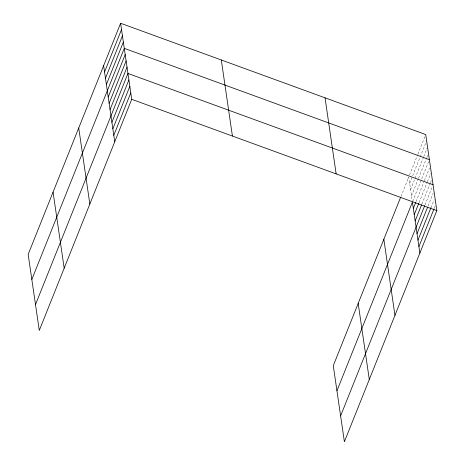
<?xml version="1.0" encoding="UTF-8"?>
<svg xmlns="http://www.w3.org/2000/svg" width="465" height="465" viewBox="0 0 465 465"><rect width="100%" height="100%" fill="white"/><g stroke="black" fill="none" stroke-linecap="round" stroke-linejoin="round"><path stroke-width="0.35" stroke-dasharray="2.33 1.74" d="M400.975 196.422L408.741 177.008L412.205 200.717M409.549 174.985L417.634 154.769M417.907 154.095L425.452 135.228M409.659 183.286L412.356 176.543M412.624 175.869L426.638 140.831M410.578 189.557L423.51 157.211M423.784 156.536L427.289 147.777M411.49 195.835L418.233 178.984M418.5 178.316L426.585 158.1M426.858 157.426L428.474 153.38M412.682 201.432L428.579 161.675M416.024 201.647L424.109 181.431M424.376 180.757L429.497 167.952M419.093 202.531L427.178 182.315M427.451 181.641L430.683 173.555M421.9 204.089L430.253 183.198M430.526 182.524L431.334 180.501M424.969 204.972L432.52 186.105M428.073 206.047L433.194 193.242M430.904 207.797L434.141 199.712M434.275 208.198L435.35 205.501"/><path stroke-width="0.7" d="M120.609 23.25L28.162 254.384L39.281 330.446L131.723 99.312L120.609 23.25L425.719 134.554L436.838 210.616L344.391 441.75L333.277 365.688L400.441 197.765M104.544 71.976L121.528 29.527M105.462 78.254L122.446 35.799M106.38 84.531L123.359 42.077M31.829 279.482L124.277 48.348L429.387 159.658M108.211 97.08L125.195 54.626M109.13 103.358L126.114 60.903M110.048 109.63L127.026 67.175M35.497 304.587L127.945 73.453L433.06 184.756M111.908 122.371L128.892 79.916M112.856 128.834L129.834 86.385M113.797 135.303L130.781 92.849M336.945 390.786L412.409 202.106L419.854 253.07M413.327 208.384L415.751 202.322M414.245 214.661L418.825 203.205M415.158 220.933L421.627 204.763M340.613 415.89L424.702 205.646M417.024 233.674L427.533 207.396M417.965 240.143L430.904 207.797M418.913 246.607L434.008 208.872M131.723 99.312L436.838 210.616M383.84 239.272L394.954 315.334M358.178 303.424L369.297 379.487M325.035 97.824L336.149 173.887M221.299 59.979L232.413 136.042M103.631 65.705L114.745 141.767M78.725 127.968L89.838 204.03M53.068 192.121L64.182 268.183"/></g></svg>
